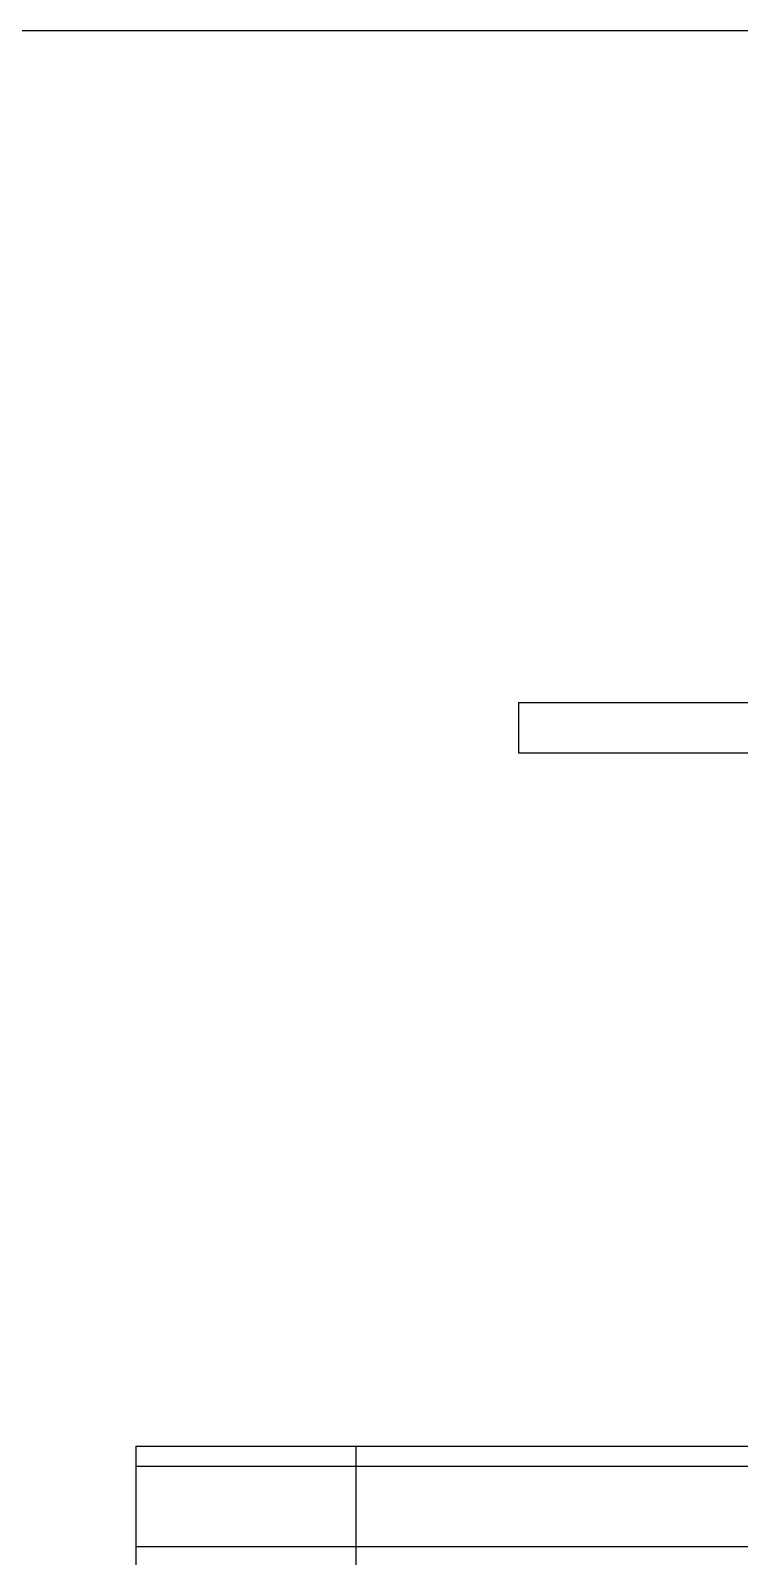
# Model space of a CAD drawing. Header units: inches. Extents: x -5096374 to -5070857, y -3259973 to -3243900.
# Drawn here: x -5079369.7 to -5079299.1, y -3259151.1 to -3258999.2 of the extents above; entities that cross this region are included whole.
import ezdxf

# ---------------------------------------------------------------- set-up
doc = ezdxf.new("R2010")
doc.units = ezdxf.units.IN
doc.header["$LTSCALE"] = 2
doc.header["$MEASUREMENT"] = 0
doc.layers.get('0').update_dxf_attribs({"linetype": 'CONTINUOUS'})

msp = doc.modelspace()

# ---------------------------------------------------------------- linework, layer by layer
at = {"ltscale": 0.5}
for p, q in [((-5079321.12, -3259066.1), (-5078916.52, -3259066.1)), ((-5079321.12, -3259066.1), (-5079321.12, -3259071.1)), ((-5079321.12, -3259071.1), (-5078916.52, -3259071.1)), ((-5079359.2, -3259140.1), (-5078934.52, -3259140.1)), ((-5079359.2, -3259140.1), (-5079359.2, -3259178.1)), ((-5079337.28, -3259178.1), (-5079337.28, -3259140.1)), ((-5079359.2, -3259142.1), (-5078934.52, -3259142.1)), ((-5079359.2, -3259150.1), (-5078934.52, -3259150.1))]:
    msp.add_line(p, q, dxfattribs=at)
msp.add_lwpolyline([(-5081464.67, -3258999.2), (-5077759.7, -3258999.2), (-5077759.7, -3259596.63), (-5081464.67, -3259596.63)], close=True, dxfattribs=at)

doc.saveas('drawing.dxf')
